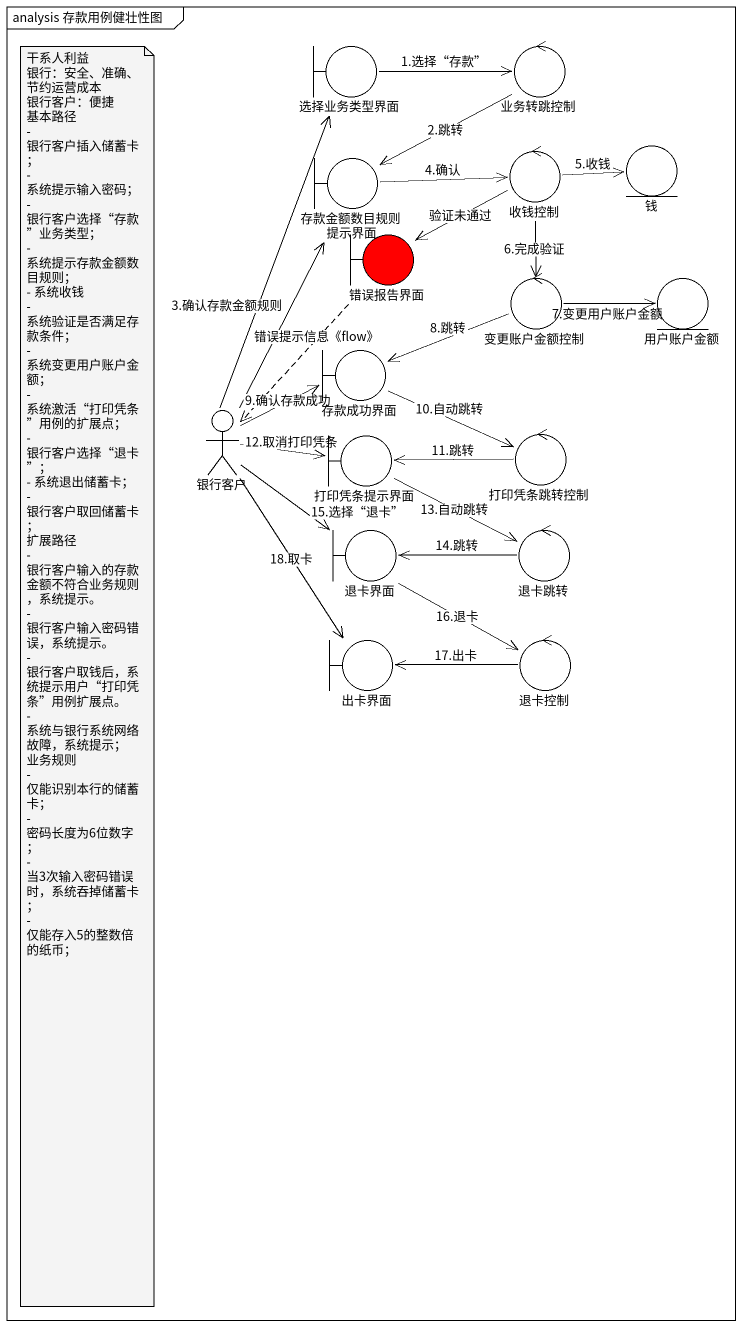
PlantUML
@startuml
mainframe analysis 存款用例健壮性图
boundary 选择业务类型界面
control 业务转跳控制
entity 钱
boundary 存款金额数目规则提示界面
control 收钱控制
boundary 错误报告界面 #FF0000
control 变更账户金额控制
entity 用户账户金额
boundary 存款成功界面
actor 银行客户
boundary 打印凭条提示界面
control 打印凭条跳转控制
boundary 退卡界面
control 退卡跳转
boundary 出卡界面
control 退卡控制
选择业务类型界面 -right-> 业务转跳控制 : 1.选择“存款”
业务转跳控制 --> 存款金额数目规则提示界面 : 2.跳转
存款金额数目规则提示界面 -right-> 收钱控制 : 4.确认
收钱控制 -right-> 钱 : 5.收钱
收钱控制 -left-> 错误报告界面 : 验证未通过
收钱控制 --> 变更账户金额控制 : 6.完成验证
错误报告界面 ..> 银行客户 : 错误提示信息《flow》
变更账户金额控制 -right-> 用户账户金额 : 7.变更用户账户金额
变更账户金额控制 -left-> 存款成功界面 : 8.跳转
存款成功界面 -right-> 打印凭条跳转控制 : 10.自动跳转
银行客户 -up-> 选择业务类型界面
银行客户 -up-> 存款金额数目规则提示界面 : 3.确认存款金额规则
银行客户 -right-> 存款成功界面 : 9.确认存款成功
银行客户 -right-> 打印凭条提示界面 : 12.取消打印凭条
银行客户 --> 退卡界面 : 15.选择“退卡”
银行客户 --> 出卡界面 : 18.取卡
打印凭条提示界面 -right-> 退卡跳转 : 13.自动跳转
打印凭条跳转控制 -left-> 打印凭条提示界面 : 11.跳转
退卡界面 --> 退卡控制 : 16.退卡
退卡跳转 -left-> 退卡界面 : 14.跳转
退卡控制 -left-> 出卡界面 : 17.出卡
note as N1
  干系人利益
  银行：安全、准确、节约运营成本
  银行客户：便捷
  基本路径
  - 银行客户插入储蓄卡；
  - 系统提示输入密码；
  - 银行客户选择“存款”业务类型；
  - 系统提示存款金额数目规则；
  - 系统收钱
  - 系统验证是否满足存款条件；
  - 系统变更用户账户金额；
  - 系统激活“打印凭条”用例的扩展点；
  - 银行客户选择“退卡”；
  - 系统退出储蓄卡；
  - 银行客户取回储蓄卡；
  扩展路径
  - 银行客户输入的存款金额不符合业务规则，系统提示。
  - 银行客户输入密码错误，系统提示。
  - 银行客户取钱后，系统提示用户“打印凭条”用例扩展点。
  - 系统与银行系统网络故障，系统提示；
  业务规则
  - 仅能识别本行的储蓄卡；
  - 密码长度为6位数字；
  - 当3次输入密码错误时，系统吞掉储蓄卡；
  - 仅能存入5的整数倍的纸币；
end note
@enduml
